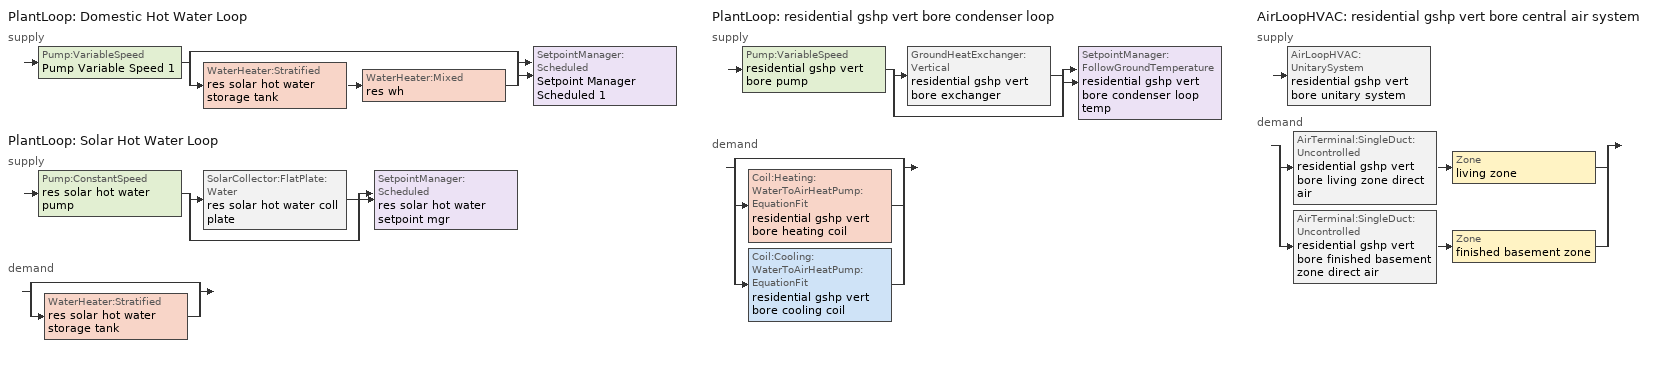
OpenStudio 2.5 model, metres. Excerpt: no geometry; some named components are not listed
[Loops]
PlantLoop 'Domestic Hot Water Loop'
 supply: Pump:VariableSpeed 'Pump Variable Speed 1' > split
  | bypass
  | WaterHeater:Stratified 'res solar hot water storage tank' > WaterHeater:Mixed 'res wh'
  join > SetpointManager:Scheduled 'Setpoint Manager Scheduled 1'
PlantLoop 'Solar Hot Water Loop'
 supply: Pump:ConstantSpeed 'res solar hot water pump' > split
  | SolarCollector:FlatPlate:Water 'res solar hot water coll plate'
  | bypass
  join > SetpointManager:Scheduled 'res solar hot water setpoint mgr'
 demand: split
  | bypass
  | WaterHeater:Stratified 'res solar hot water storage tank'
PlantLoop 'residential gshp vert bore condenser loop'
 supply: Pump:VariableSpeed 'residential gshp vert bore pump' > split
  | GroundHeatExchanger:Vertical 'residential gshp vert bore exchanger'
  | bypass
  join > SetpointManager:FollowGroundTemperature 'residential gshp vert bore condenser loop temp'
 demand: split
  | bypass
  | Coil:Heating:WaterToAirHeatPump:EquationFit 'residential gshp vert bore heating coil'
  | Coil:Cooling:WaterToAirHeatPump:EquationFit 'residential gshp vert bore cooling coil'
AirLoopHVAC 'residential gshp vert bore central air system'
 supply: AirLoopHVAC:UnitarySystem 'residential gshp vert bore unitary system'
 demand: split
  | AirTerminal:SingleDuct:Uncontrolled 'residential gshp vert bore living zone direct air' > Zone 'living zone'
  | AirTerminal:SingleDuct:Uncontrolled 'residential gshp vert bore finished basement zone direct air' > Zone 'finished basement zone'
[Sizing:Zone] Zone Cooling Design Supply Air Temperature Input Method=SupplyAirTemperature; Zone Cooling Design Supply Air Temperature {C}=14; Zone Cooling Design Supply Air Temperature Difference {deltaC}=11.11; Zone Heating Design Supply Air Temperature Input Method=SupplyAirTemperature; Zone Heating Design Supply Air Temperature {C}=40; Zone Heating Design Supply Air Temperature Difference {deltaC}=11.11; Zone Cooling Design Supply Air Humidity Ratio {kg-H2O/kg-air}=0.0085; Zone Heating Design Supply Air Humidity Ratio {kg-H2O/kg-air}=0.008; Cooling Design Air Flow Method=DesignDay; Heating Design Air Flow Method=DesignDay; Account for Dedicated Outdoor Air System=No; Dedicated Outdoor Air System Control Strategy=NeutralSupplyAir; Dedicated Outdoor Air Low Setpoint Temperature for Design {C}=autosize; Dedicated Outdoor Air High Setpoint Temperature for Design {C}=autosize
living zone; garage zone; unfinished attic zone; finished basement zone; res ds_1 ret air zone
[Zone equipment]
living zone: residential gshp vert bore living zone direct air
finished basement zone: residential gshp vert bore finished basement zone direct air
[PlantLoop]
Name | Glycol Concentration | Maximum Loop Flow Rate {m3/s} | Plant Loop Volume {m3} | Load Distribution Scheme | Fluid Type | Maximum Loop Temperature {C} | Minimum Loop Temperature {C} | Minimum Loop Flow Rate {m3/s} | Plant Equipment Operation Heating Load Schedule
Domestic Hot Water Loop | 0 | 0.01 | 0.003 | Optimal
Solar Hot Water Loop | 50 |  | Autocalculate | Optimal | PropyleneGlycol | 100 | 0 | 0 | Always On Discrete
residential gshp vert bore condenser loop | 30 | 0.000757082 | Autocalculate | SequentialLoad | Water | 48.88889 | 1.66667 | 0
[Sizing:Plant] Loop Design Temperature Difference {deltaC}=5.55556; Sizing Option=NonCoincident; Zone Timesteps in Averaging Window=1; Coincident Sizing Factor Mode=None
Name | Loop Type | Design Loop Exit Temperature {C}
Domestic Hot Water Loop; Solar Hot Water Loop | Heating | 51.6667
residential gshp vert bore condenser loop | Condenser | 29.4444
[Pump:VariableSpeed] Fraction of Motor Inefficiencies to Fluid Stream=0; Coefficient 1 of the Part Load Performance Curve=0; Coefficient 2 of the Part Load Performance Curve=1; Coefficient 3 of the Part Load Performance Curve=0; Coefficient 4 of the Part Load Performance Curve=0; Pump Control Type=Intermittent; Skin Loss Radiative Fraction=0.5; Design Power Sizing Method=PowerPerFlowPerPressure; Design Electric Power per Unit Flow Rate {W/(m3/s)}=348701.1; Design Shaft Power per Unit Flow Rate per Unit Head {W-s/m3-Pa}=1.28205; Design Minimum Flow Rate Fraction=0
Name | Rated Flow Rate {m3/s} | Rated Pump Head {Pa} | Rated Power Consumption {W} | Motor Efficiency | Minimum Flow Rate {m3/s}
Pump Variable Speed 1 | 0.01 | 1 | 0 | 1
residential gshp vert bore pump | 0.000757082 | 149460 |  | 0.462 | 0
[SetpointManager:Scheduled] Control Variable=Temperature; Schedule=dhw temp
Setpoint Manager Scheduled 1; res solar hot water setpoint mgr
[WaterHeater:Mixed]
res wh: Tank Volume {m3}=0.00378541; Setpoint Temperature Schedule=WH Setpoint Temp; Deadband Temperature Difference {deltaC}=0; Maximum Temperature Limit {C}=99; Heater Control Type=Modulate; Heater Maximum Capacity {W}=2.93071e+10; Heater Minimum Capacity {W}=0; Heater Fuel Type=Electricity; Heater Thermal Efficiency=0.7544; Off Cycle Parasitic Fuel Consumption Rate {W}=0; Off Cycle Parasitic Fuel Type=Electricity; Off Cycle Parasitic Heat Fraction to Tank=0; On Cycle Parasitic Fuel Consumption Rate {W}=0; On Cycle Parasitic Fuel Type=Electricity; On Cycle Parasitic Heat Fraction to Tank=0; Ambient Temperature Indicator=ThermalZone; Ambient Temperature Thermal Zone=finished basement zone; Off Cycle Loss Coefficient to Ambient Temperature {W/K}=0; Off Cycle Loss Fraction to Thermal Zone=1; On Cycle Loss Coefficient to Ambient Temperature {W/K}=0; On Cycle Loss Fraction to Thermal Zone=1; Use Side Effectiveness=1; Source Side Effectiveness=1; Use Side Design Flow Rate {m3/s}=autosize; Source Side Design Flow Rate {m3/s}=autosize; Indirect Water Heating Recovery Time {hr}=1.5; Source Side Flow Control Mode=IndirectHeatPrimarySetpoint
[Pump:ConstantSpeed]
res solar hot water pump: Rated Flow Rate {m3/s}=5.68724e-05; Rated Pump Head {Pa}=90000; Rated Power Consumption {W}=32; Motor Efficiency=0.3; Fraction of Motor Inefficiencies to Fluid Stream=0.2; Pump Control Type=Intermittent; Design Power Sizing Method=PowerPerFlowPerPressure; Design Electric Power per Unit Flow Rate {W/(m3/s)}=348701.1; Design Shaft Power per Unit Flow Rate per Unit Head {W-s/m3-Pa}=1.28205
[SolarCollector:FlatPlate:Water]
res solar hot water coll plate: SolarCollectorPerformance=res solar hot water coll perf; Surface=res solar hot water shading surface; Maximum Flow Rate {m3/s}=5.68724e-05
[SolarCollectorPerformance:FlatPlate]
res solar hot water coll perf: Gross Area {m2}=3.71612; Test Fluid=Water; Test Flow Rate {m3/s}=5.68724e-05; Test Correlation Type=Inlet; Coefficient 1 of Efficiency Equation=0.77; Coefficient 2 of Efficiency Equation {W/m2-K}=-4.50265; Coefficient 2 of Incident Angle Modifier=-0.1; Coefficient 3 of Incident Angle Modifier=-0.0055
[WaterHeater:Stratified]
res solar hot water storage tank: Tank Volume {m3}=0.227125; Tank Height {m}=0.114628; Tank Shape=VerticalCylinder; Tank Perimeter {m}=0.120038; Maximum Temperature Limit {C}=99; Heater Priority Control=MasterSlave; Heater 1 Setpoint Temperature Schedule=WH Setpoint Temp; Heater 1 Deadband Temperature Difference {deltaC}=2; Heater 1 Capacity {W}=0; Heater 1 Height {m}=0; Heater 2 Setpoint Temperature Schedule=WH Setpoint Temp; Heater 2 Deadband Temperature Difference {deltaC}=5; Heater 2 Capacity {W}=0; Heater 2 Height {m}=0; Heater Fuel Type=Electricity; Heater Thermal Efficiency=1; Off Cycle Parasitic Fuel Consumption Rate {W}=10; Off Cycle Parasitic Fuel Type=Electricity; Off Cycle Parasitic Heat Fraction to Tank=0; Off Cycle Parasitic Height {m}=0; On Cycle Parasitic Fuel Consumption Rate {W}=10; On Cycle Parasitic Fuel Type=Electricity; On Cycle Parasitic Heat Fraction to Tank=0; On Cycle Parasitic Height {m}=0; Ambient Temperature Indicator=ThermalZone; Ambient Temperature Thermal Zone=living zone; Uniform Skin Loss Coefficient per Unit Area to Ambient Temperature {W/m2-K}=0.5678; Skin Loss Fraction to Zone=1; Off Cycle Flue Loss Coefficient to Ambient Temperature {W/K}=0; Off Cycle Flue Loss Fraction to Zone=1; Use Side Effectiveness=1; Use Side Inlet Height {m}=0; Use Side Outlet Height {m}=0.114628; Source Side Effectiveness=0.7; Source Side Inlet Height {m}=0.0382094; Source Side Outlet Height {m}=0; Inlet Mode=Fixed; Use Side Design Flow Rate {m3/s}=autosize; Source Side Design Flow Rate {m3/s}=5.68724e-05; Indirect Water Heating Recovery Time {hr}=1.5; Number of Nodes=8; Additional Destratification Conductivity {W/m-K}=0; Node 1 Additional Loss Coefficient {W/m2-K}=0; Node 2 Additional Loss Coefficient {W/m2-K}=0; Node 3 Additional Loss Coefficient {W/m2-K}=0; Node 4 Additional Loss Coefficient {W/m2-K}=0; Node 5 Additional Loss Coefficient {W/m2-K}=0; Node 6 Additional Loss Coefficient {W/m2-K}=0; Node 7 Additional Loss Coefficient {W/m2-K}=0; Node 8 Additional Loss Coefficient {W/m2-K}=0; Node 9 Additional Loss Coefficient {W/m2-K}=0; Node 10 Additional Loss Coefficient {W/m2-K}=0; Node 11 Additional Loss Coefficient {W/m2-K}=0; Node 12 Additional Loss Coefficient {W/m2-K}=0; Source Side Flow Control Mode=IndirectHeatPrimarySetpoint
[AvailabilityManager:DifferentialThermostat]
res solar hot water useful energy: Temperature Difference On Limit {deltaC}=0; Temperature Difference Off Limit {deltaC}=0
[SetpointManager:FollowGroundTemperature]
residential gshp vert bore condenser loop temp: Control Variable=Temperature; Offset Temperature Difference {deltaC}=0; Maximum Setpoint Temperature {C}=48.88889; Minimum Setpoint Temperature {C}=1.66667
[Coil:Heating:WaterToAirHeatPump:EquationFit]
residential gshp vert bore heating coil: Rated Air Flow Rate {m3/s}=0.893181; Rated Water Flow Rate {m3/s}=0.000757082; Rated Heating Capacity {W}=17584.3; Rated Heating Coefficient of Performance {W/W}=3.64475; Heating Capacity Coefficient 1=-5.21544; Heating Capacity Coefficient 2=-1.07399; Heating Capacity Coefficient 3=7.59731; Heating Capacity Coefficient 4=0; Heating Capacity Coefficient 5=0; Heating Power Consumption Coefficient 1=-11.0778; Heating Power Consumption Coefficient 2=10.2338; Heating Power Consumption Coefficient 3=1.52933; Heating Power Consumption Coefficient 4=0; Heating Power Consumption Coefficient 5=0
[Coil:Heating:Electric]
residential gshp vert bore supp heater: Availability Schedule=residential heating season; Efficiency=1; Nominal Capacity {W}=29307.1
[Coil:Cooling:WaterToAirHeatPump:EquationFit]
residential gshp vert bore cooling coil: Rated Air Flow Rate {m3/s}=1.18975; Rated Water Flow Rate {m3/s}=0.000757082; Rated Total Cooling Capacity {W}=17584.3; Rated Sensible Cooling Capacity {W}=12871.7; Rated Cooling Coefficient of Performance {W/W}=5.35551; Total Cooling Capacity Coefficient 1=-3.91606; Total Cooling Capacity Coefficient 2=7.04294; Total Cooling Capacity Coefficient 3=-2.27059; Total Cooling Capacity Coefficient 4=0; Total Cooling Capacity Coefficient 5=0; Sensible Cooling Capacity Coefficient 1=26.7839; Sensible Cooling Capacity Coefficient 2=0; Sensible Cooling Capacity Coefficient 3=-23.8324; Sensible Cooling Capacity Coefficient 4=-1.11574; Sensible Cooling Capacity Coefficient 5=0; Sensible Cooling Capacity Coefficient 6=0; Cooling Power Consumption Coefficient 1=-6.23374; Cooling Power Consumption Coefficient 2=1.6101; Cooling Power Consumption Coefficient 3=5.31708; Cooling Power Consumption Coefficient 4=0; Cooling Power Consumption Coefficient 5=0; Nominal Time for Condensate Removal to Begin {s}=1000; Ratio of Initial Moisture Evaporation Rate and Steady State Latent Capacity=1.5
[Fan:OnOff]
residential gshp vert bore living zone supply fan: Availability Schedule=Always On Discrete; Fan Efficiency=0.117562; Pressure Rise {Pa}=124.55; Maximum Flow Rate {m3/s}=1.18975; Motor Efficiency=1; Motor In Airstream Fraction=1; Fan Power Ratio Function of Speed Ratio Curve=Fan On Off Power Curve; Fan Efficiency Ratio Function of Speed Ratio Curve=Fan On Off Efficiency Curve
[AirLoopHVAC:UnitarySystem]
residential gshp vert bore unitary system: Control Type=Load; Controlling Zone or Thermostat Location=living zone; Dehumidification Control Type=None; Availability Schedule=Always On Discrete; Supply Fan=residential gshp vert bore living zone supply fan; Fan Placement=BlowThrough; Supply Air Fan Operating Mode Schedule=Always Off Discrete; Heating Coil=residential gshp vert bore heating coil; DX Heating Coil Sizing Ratio=1; Cooling Coil=residential gshp vert bore cooling coil; Use DOAS DX Cooling Coil=No; DOAS DX Cooling Coil Leaving Minimum Air Temperature {C}=2; Latent Load Control=SensibleOnlyLoadControl; Supplemental Heating Coil=residential gshp vert bore supp heater; Supply Air Flow Rate Method During Cooling Operation=SupplyAirFlowRate; Supply Air Flow Rate During Cooling Operation {m3/s}=1.18975; Supply Air Flow Rate Method During Heating Operation=SupplyAirFlowRate; Supply Air Flow Rate During Heating Operation {m3/s}=0.893181; Supply Air Flow Rate When No Cooling or Heating is Required {m3/s}=0; Maximum Supply Air Temperature {C}=76.6667; Maximum Outdoor Dry-Bulb Temperature for Supplemental Heater Operation {C}=4.44444; Maximum Cycling Rate {cycles/hr}=2.5; Heat Pump Time Constant {s}=60; Fraction of On-Cycle Power Use=0.01; Heat Pump Fan Delay Time {s}=60; Ancilliary On-Cycle Electric Power {W}=0; Ancilliary Off-Cycle Electric Power {W}=0
[AirLoopHVAC]
residential gshp vert bore central air system: Availability Schedule=Always On Discrete; Design Supply Air Flow Rate {m3/s}=1.18975
[Sizing:System]
residential gshp vert bore central air system: Type of Load to Size On=Sensible; Design Outdoor Air Flow Rate {m3/s}=Autosize; Minimum System Air Flow Ratio=0.3; Preheat Design Temperature {C}=7; Preheat Design Humidity Ratio {kg-H2O/kg-Air}=0.008; Precool Design Temperature {C}=12.8; Precool Design Humidity Ratio {kg-H2O/kg-Air}=0.008; Central Cooling Design Supply Air Temperature {C}=12.8; Central Heating Design Supply Air Temperature {C}=16.7; Sizing Option=NonCoincident; 100% Outdoor Air in Cooling=Yes; 100% Outdoor Air in Heating=Yes; Central Cooling Design Supply Air Humidity Ratio {kg-H2O/kg-Air}=0.0085; Central Heating Design Supply Air Humidity Ratio {kg-H2O/kg-Air}=0.008; Cooling Design Air Flow Method=DesignDay; Cooling Design Air Flow Rate {m3/s}=0; Heating Design Air Flow Method=DesignDay; Heating Design Air Flow Rate {m3/s}=0; System Outdoor Air Method=ZoneSum; Zone Maximum Outdoor Air Fraction=1; Cooling Supply Air Flow Rate Per Floor Area {m3/s-m2}=0.00996765; Cooling Fraction of Autosized Cooling Supply Air Flow Rate=1; Cooling Supply Air Flow Rate Per Unit Cooling Capacity {m3/s-W}=3.94755e-05; Heating Supply Air Flow Rate Per Floor Area {m3/s-m2}=0.00996765; Heating Fraction of Autosized Heating Supply Air Flow Rate=1; Heating Fraction of Autosized Cooling Supply Air Flow Rate=1; Heating Supply Air Flow Rate Per Unit Heating Capacity {m3/s-W}=3.15882e-05; Cooling Design Capacity Method=CoolingDesignCapacity; Cooling Design Capacity {W}=autosize; Cooling Design Capacity Per Floor Area {W/m2}=234.7; Fraction of Autosized Cooling Design Capacity=1; Heating Design Capacity Method=HeatingDesignCapacity; Heating Design Capacity {W}=autosize; Heating Design Capacity Per Floor Area {W/m2}=157; Fraction of Autosized Heating Design Capacity=1; Central Cooling Capacity Control Method=OnOff
[AirTerminal:SingleDuct:Uncontrolled] Availability Schedule=Always On Discrete
Name | Maximum Air Flow Rate {m3/s}
residential gshp vert bore living zone direct air | 1.17785
residential gshp vert bore finished basement zone direct air | 0.0118975
[ElectricEquipment:Definition] Design Level Calculation Method=EquipmentLevel; Design Level {W}=0; Fraction Latent=0; Fraction Radiant=0; Fraction Lost=1
res infil_1 house fan; res infil_1 range fan; res infil_1 bath fan
[OtherEquipment:Definition] Design Level Calculation Method=EquipmentLevel; Design Level {W}=0
res ds_1 sup s lk to lv equip; res ds_1 sup lat lk to lv equip; res ds_1 sup d cn to lv equip; res ds_1 sup d cn to ah equip; res ds_1 ret d cn to pl equip; res ds_1 ret d cn to ah equip; res ds_1 sup s lk to ah equip; res ds_1 sup lat lk to ah equip; res ds_1 ret s lk equip; res ds_1 ret lat lk equip
[EnergyManagementSystem:Sensor]
Name | Output Variable or Output Meter | Output Variable or Output Meter Index Key
res_nv_pb_s | Site Outdoor Air Barometric Pressure
res_af_vw_s | Site Wind Speed
res_nv_wt_s | Site Outdoor Air Humidity Ratio
res_af_1_tin_s | Zone Mean Air Temperature | living zone
res_af_1_tt_s | Zone Outdoor Air Drybulb Temperature | living zone
res_nv_1_nva_s | Schedule Value | res nv_1 avail schedule
res_nv_1_sp_s | Schedule Value | res nv_1 temp schedule
res_ds_1_win_s | Zone Mean Air Humidity Ratio | living zone
res_ds_1_ah_mfr_s | System Node Mass Flow Rate | Node 53
res_ds_1_fan_rtf_s | Fan Runtime Fraction | residential gshp vert bore living zone supply fan
res_ds_1_ah_vfr_s | System Node Current Density Volume Flow Rate | Node 53
res_ds_1_ah_tt_s | System Node Temperature | Node 53
res_ds_1_ra_t_s | System Node Temperature | Node 56
res_ds_1_ah_wt_s | System Node Humidity Ratio | Node 53
res_ds_1_ra_w_s | System Node Humidity Ratio | Node 56
res_ds_1_ah_t_s | Zone Air Temperature | finished basement zone
res_ds_1_ah_w_s | Zone Mean Air Humidity Ratio | finished basement zone
res_infil_1_range_sch_s | Schedule Value | res mv_1 range exhaust schedule
res_infil_1_bath_sch_s | Schedule Value | res mv_1 bath exhaust schedule
res_infil_1_wh_sch_s | Schedule Value | Always On Discrete
[EnergyManagementSystem:Actuator]
Name | Actuated Component | Actuated Component Type | Actuated Component Control Type
res_nv_1_flow_act | res nv_1 flow | Zone Infiltration | Air Exchange Flow Rate
res_ds_1_sup_s_lk_to_lv_equip_act | res ds_1 sup s lk to lv equip | OtherEquipment | Power Level
res_ds_1_sup_lat_lk_to_lv_equip_act | res ds_1 sup lat lk to lv equip | OtherEquipment | Power Level
res_ds_1_sup_d_cn_to_lv_equip_act | res ds_1 sup d cn to lv equip | OtherEquipment | Power Level
res_ds_1_sup_d_cn_to_ah_equip_act | res ds_1 sup d cn to ah equip | OtherEquipment | Power Level
res_ds_1_ret_d_cn_to_pl_equip_act | res ds_1 ret d cn to pl equip | OtherEquipment | Power Level
res_ds_1_ret_d_cn_to_ah_equip_act | res ds_1 ret d cn to ah equip | OtherEquipment | Power Level
res_ds_1_sup_s_lk_to_ah_equip_act | res ds_1 sup s lk to ah equip | OtherEquipment | Power Level
res_ds_1_sup_lat_lk_to_ah_equip_act | res ds_1 sup lat lk to ah equip | OtherEquipment | Power Level
res_ds_1_ret_s_lk_equip_act | res ds_1 ret s lk equip | OtherEquipment | Power Level
res_ds_1_ret_lat_lk_equip_act | res ds_1 ret lat lk equip | OtherEquipment | Power Level
res_ds_1_ah_to_liv_mix_act | res ds_1 ah to liv mix | ZoneMixing | Air Exchange Flow Rate
res_ds_1_liv_to_ah_mix_act | res ds_1 liv to ah mix | ZoneMixing | Air Exchange Flow Rate
res_infil_1_house_fan_act | res infil_1 house fan | ElectricEquipment | Electric Power Level
res_infil_1_range_fan_act | res infil_1 range fan | ElectricEquipment | Electric Power Level
res_infil_1_bath_fan_act | res infil_1 bath fan | ElectricEquipment | Electric Power Level
res_infil_1_flow_act | res infil_1 flow | Zone Infiltration | Air Exchange Flow Rate
[EnergyManagementSystem:Program]
res_nv_1_program: Set Tdiff = res_af_1_tin_s-res_af_1_tt_s; Set dT = (@Abs Tdiff); Set pt = (@RhFnTdbWPb res_af_1_tt_s res_nv_wt_s res_nv_pb_s); Set NVA = 11442.900388651562; Set Cs = 0.00017926040778923255; Set Cw = 8.70903777141566e-05; Set MNV = 3.8963980910592118; Set MHR = 0.0115; Set MRH = 0.7; Set temp1 = (res_nv_1_nva_s*NVA); Set SGNV = temp1*((((Cs*dT)+(Cw*(res_af_vw_s^2)))^0.5)/1000); If (res_nv_wt_s<MHR) && (pt<MRH) && (res_af_1_tin_s>res_nv_1_sp_s); Set temp2 = (res_af_1_tin_s-res_nv_1_sp_s); Set NVadj1 = temp2/(res_af_1_tin_s-res_af_1_tt_s); Set NVadj2 = (@Min NVadj1 1); Set NVadj3 = (@Max NVadj2 0); Set NVadj = SGNV*NVadj3; Set res_nv_1_flow_act = (@Min NVadj MNV); Else; Set res_nv_1_flow_act = 0; EndIf
res_ds_1_program: Set res_ds_1_ah_mfr = res_ds_1_ah_mfr_s; Set res_ds_1_fan_rtf = res_ds_1_fan_rtf_s; Set res_ds_1_ah_vfr = res_ds_1_ah_vfr_s; Set res_ds_1_ah_tt = res_ds_1_ah_tt_s; Set res_ds_1_ah_wt = res_ds_1_ah_wt_s; Set res_ds_1_ra_t = res_ds_1_ra_t_s; Set res_ds_1_ra_w = res_ds_1_ra_w_s; Set res_ds_1_ah_t = res_ds_1_ah_t_s; Set res_ds_1_ah_w = res_ds_1_ah_w_s; Run res_ds_1_lk_subrout; Set res_ds_1_sup_s_lk_to_lv_equip_act = res_ds_1_sup_s_lk_to_lv; Set res_ds_1_sup_lat_lk_to_lv_equip_act = res_ds_1_sup_lat_lk_to_lv; Set res_ds_1_sup_d_cn_to_lv_equip_act = res_ds_1_sup_d_cn_to_lv; Set res_ds_1_sup_d_cn_to_ah_equip_act = res_ds_1_sup_d_cn_to_ah; Set res_ds_1_sup_s_lk_to_ah_equip_act = res_ds_1_sup_s_lk_to_ah; Set res_ds_1_sup_lat_lk_to_ah_equip_act = res_ds_1_sup_lat_lk_to_ah; Set res_ds_1_ret_s_lk_equip_act = res_ds_1_ret_s_lk; Set res_ds_1_ret_lat_lk_equip_act = res_ds_1_ret_lat_lk; Set res_ds_1_ret_d_cn_to_pl_equip_act = res_ds_1_ret_d_cn_to_pl; Set res_ds_1_ret_d_cn_to_ah_equip_act = res_ds_1_ret_d_cn_to_ah; Set res_ds_1_liv_to_ah_mix_act = res_ds_1_ah_to_liv; Set res_ds_1_liv_to_ah_mix_act = res_ds_1_liv_to_ah
res_infil_1_program: Set p_m = 0.14; Set p_s = 0.22; Set s_m = 270; Set s_s = 370; Set z_m = 9.99744; Set z_s = 4.8768; Set f_t = (((s_m/z_m)^p_m)*((z_s/s_s)^p_s)); Set Tdiff = res_af_1_tin_s-res_af_1_tt_s; Set dT = @Abs Tdiff; Set c = 0.1078; Set Cs = 0.0749; Set Cw = 0.1406; Set n = 0.67; Set sft = (f_t*0.5); Set temp1 = ((c*Cw)*((sft*res_af_vw_s)^(2*n)))^2; Set Qn = (((c*Cs*(dT^n))^2)+temp1)^0.5; Set Tdiff = res_af_1_tin_s-res_af_1_tt_s; Set dT = @Abs Tdiff; Set QWHV = res_infil_1_wh_sch_s*0.0389; Set Qrange = res_infil_1_range_sch_s*0.0472; Set Qdryer = 0.0; Set Qbath = res_infil_1_bath_sch_s*0.0708; Set QhpwhOut = 0; Set QhpwhIn = 0; Set QductsOut = res_ds_1_lk_ret_fan_equiv; Set QductsIn = res_ds_1_lk_sup_fan_equiv; Set Qout = QWHV+Qrange+Qbath+Qdryer+QhpwhOut+QductsOut; Set Qin = QhpwhIn+QductsIn; Set Qu = (@Abs (Qout-Qin)); Set Qb = (@Min Qout Qin); Set faneff_wh = 0.9438948864000002; Set res_infil_1_house_fan_act = (QWHV*300)/faneff_wh; Set faneff_sp = 0.4719474432000001; Set res_infil_1_range_fan_act = (Qrange*300)/faneff_sp; Set res_infil_1_bath_fan_act = (Qbath*300)/faneff_sp; Set Q_acctd_for_elsewhere = QhpwhOut+QhpwhIn+QductsOut+QductsIn; Set res_infil_1_flow_act = (((Qu^2)+(Qn^2))^0.5)-Q_acctd_for_elsewhere; Set res_infil_1_flow_act = (@Max res_infil_1_flow_act 0)
[AirLoopHVAC:ReturnPlenum]
Air Loop HVAC Return Plenum 1: ThermalZone=res ds_1 ret air zone
[EnergyManagementSystem:Subroutine]
res_ds_1_lk_subrout: Set f_sup = 0.13696338696303695; Set f_ret = 0.10009990009990012; Set f_OA = 1.0e-06; Set oafrate = f_OA * res_ds_1_ah_vfr; Set suplkfrate = f_sup * res_ds_1_ah_vfr; Set retlkfrate = f_ret * res_ds_1_ah_vfr; Set res_ds_1_ah_to_liv = (@Abs (suplkfrate-retlkfrate-oafrate)); Set res_ds_1_liv_to_ah = 0; Set res_ds_1_lk_sup_fan_equiv = 0; Set res_ds_1_lk_ret_fan_equiv = oafrate; If res_ds_1_ah_mfr>0; Set h_SA = (@HFnTdbW res_ds_1_ah_tt res_ds_1_ah_wt); Set h_AHZone = (@HFnTdbW res_ds_1_ah_t res_ds_1_ah_w); Set h_RA = (@HFnTdbW res_ds_1_ra_t res_ds_1_ra_w); Set h_fg = (@HfgAirFnWTdb res_ds_1_ah_wt res_ds_1_ah_tt); Set SALeakageQtot = f_sup * res_ds_1_ah_mfr*(h_RA - h_SA); Set temp1 = h_fg*(res_ds_1_ra_w-res_ds_1_ah_wt); Set res_ds_1_sup_lat_lk_to_lv = f_sup*res_ds_1_ah_mfr*temp1; Set res_ds_1_sup_s_lk_to_lv = SALeakageQtot-res_ds_1_sup_lat_lk_to_lv; Set eTm = (res_ds_1_fan_rtf/(res_ds_1_ah_mfr*1006.0))*181.522; Set eTm = 0-eTm; If eTm <= -20; Set tsup = res_ds_1_ah_t; Else; Set temp4 = res_ds_1_ah_t; Set tsup = temp4+((res_ds_1_ah_tt-res_ds_1_ah_t)*(@Exp eTm)); EndIf; Set temp5 = tsup-res_ds_1_ah_tt; Set res_ds_1_sup_d_cn_to_lv = res_ds_1_ah_mfr*1006.0*temp5; Set res_ds_1_sup_d_cn_to_ah = 0-res_ds_1_sup_d_cn_to_lv; Set eTm = (res_ds_1_fan_rtf/(res_ds_1_ah_mfr*1006.0))*223.412; Set eTm = 0-eTm; If eTm <= -20; Set tret = res_ds_1_ah_t; Else; Set temp6 = res_ds_1_ah_t; Set tret = temp6+((res_ds_1_ra_t-res_ds_1_ah_t)*(@Exp eTm)); EndIf; Set temp7 = tret-res_ds_1_ra_t; Set res_ds_1_ret_d_cn_to_pl = res_ds_1_ah_mfr*1006.0*temp7; Set res_ds_1_ret_d_cn_to_ah = 0-res_ds_1_ret_d_cn_to_pl; Set res_ds_1_ret_lat_lk = 0; Set temp2 = (res_ds_1_ah_t-res_ds_1_ra_t); Set res_ds_1_ret_s_lk = f_ret*res_ds_1_ah_mfr*1006.0*temp2; Set QtotLeakToAHZn = f_sup*res_ds_1_ah_mfr*(h_SA-h_AHZone); Set temp3 = (res_ds_1_ah_wt-res_ds_1_ah_w); Set res_ds_1_sup_lat_lk_to_ah = f_sup*res_ds_1_ah_mfr*h_fg*temp3; Set res_ds_1_sup_s_lk_to_ah = QtotLeakToAHZn-res_ds_1_sup_lat_lk_to_ah; Else; Set res_ds_1_sup_lat_lk_to_lv = 0; Set res_ds_1_sup_s_lk_to_lv = 0; Set res_ds_1_sup_d_cn_to_lv = 0; Set res_ds_1_sup_d_cn_to_ah = 0; Set res_ds_1_ret_d_cn_to_pl = 0; Set res_ds_1_ret_d_cn_to_ah = 0; Set res_ds_1_ret_lat_lk = 0; Set res_ds_1_ret_s_lk = 0; Set res_ds_1_sup_lat_lk_to_ah = 0; Set res_ds_1_sup_s_lk_to_ah = 0; EndIf
[EnergyManagementSystem:ProgramCallingManager]
res af_1 program calling manager: BeginTimestepBeforePredictor; res_infil_1_program; res_nv_1_program
res ds_1 program calling manager: EndOfSystemTimestepAfterHVACReporting; res_ds_1_program
[Schedule:Ruleset]
Name | Default Day Schedule
residential heating season | Schedule Day 4
res nv_1 temp schedule | Schedule Day 12
res nv_1 avail schedule | Schedule Day 13
res mv_1 range exhaust schedule | Schedule Day 14
res mv_1 bath exhaust schedule | Schedule Day 15
[Schedule:Day]
Schedule Day 4; Schedule Day 12; Schedule Day 13; Schedule Day 14; Schedule Day 15: 24, 0, 0
residential heating season allday1; residential heating season allday2; residential heating season allday3; residential heating season allday4; residential heating season allday5; residential heating season allday6; residential heating season allday7; residential heating season allday8; residential heating season allday9; residential heating season allday10; residential heating season allday11; residential heating season allday12; res nv_1 availability schedule allday1 on; res nv_1 availability schedule allday1 on 1; res nv_1 availability schedule allday1 on 2; res nv_1 availability schedule allday1 on 3; res nv_1 availability schedule allday1 on 4; res nv_1 availability schedule allday1 on 5; res nv_1 availability schedule allday1 on 6; res nv_1 availability schedule allday1 on 7; res nv_1 availability schedule allday1 on 8; res nv_1 availability schedule allday1 on 9; res nv_1 availability schedule allday1 on 10; res nv_1 availability schedule allday1 on 11: 1, 0, 1, 2, 0, 1, 3, 0, 1, 4, 0, 1, 5, 0, 1, 6, 0, 1, 7, 0, 1, 8, 0, 1, 9, 0, 1, 10, 0, 1, 11, 0, 1, 12, 0, 1, 13, 0, 1, 14, 0, 1, 15, 0, 1, 16, 0, 1, 17, 0, 1, 18, 0, 1, 19, 0, 1, 20, 0, 1, 21, 0, 1, 22, 0, 1, 23, 0, 1, 24, 0, 1
res nv_1 temp schedule allday1; res nv_1 temp schedule allday2; res nv_1 temp schedule allday3; res nv_1 temp schedule allday4; res nv_1 temp schedule allday11; res nv_1 temp schedule allday12: 1, 0, 23.8889, 2, 0, 23.8889, 3, 0, 23.8889, 4, 0, 23.8889, 5, 0, 23.8889, 6, 0, 23.8889, 7, 0, 23.8889, 8, 0, 23.8889, 9, 0, 23.8889, 10, 0, 23.8889, 11, 0, 23.8889, 12, 0, 23.8889, 13, 0, 23.8889, 14, 0, 23.8889, 15, 0, 23.8889, 16, 0, 23.8889, 17, 0, 23.8889, 18, 0, 23.8889, 19, 0, 23.8889, 20, 0, 23.8889, 21, 0, 23.8889, 22, 0, 23.8889, 23, 0, 23.8889, 24, 0, 23.8889
res nv_1 temp schedule allday5; res nv_1 temp schedule allday6; res nv_1 temp schedule allday7; res nv_1 temp schedule allday8; res nv_1 temp schedule allday9; res nv_1 temp schedule allday10: 1, 0, 22.2222, 2, 0, 22.2222, 3, 0, 22.2222, 4, 0, 22.2222, 5, 0, 22.2222, 6, 0, 22.2222, 7, 0, 22.2222, 8, 0, 22.2222, 9, 0, 22.2222, 10, 0, 22.2222, 11, 0, 22.2222, 12, 0, 22.2222, 13, 0, 22.2222, 14, 0, 22.2222, 15, 0, 22.2222, 16, 0, 22.2222, 17, 0, 22.2222, 18, 0, 22.2222, 19, 0, 22.2222, 20, 0, 22.2222, 21, 0, 22.2222, 22, 0, 22.2222, 23, 0, 22.2222, 24, 0, 22.2222
res mv_1 range exhaust schedule allday1; res mv_1 range exhaust schedule allday2; res mv_1 range exhaust schedule allday3; res mv_1 range exhaust schedule allday4; res mv_1 range exhaust schedule allday5; res mv_1 range exhaust schedule allday6; res mv_1 range exhaust schedule allday7; res mv_1 range exhaust schedule allday8; res mv_1 range exhaust schedule allday9; res mv_1 range exhaust schedule allday10; res mv_1 range exhaust schedule allday11; res mv_1 range exhaust schedule allday12: 1, 0, 0, 2, 0, 0, 3, 0, 0, 4, 0, 0, 5, 0, 0, 6, 0, 0, 7, 0, 0, 8, 0, 0, 9, 0, 0, 10, 0, 0, 11, 0, 0, 12, 0, 0, 13, 0, 0, 14, 0, 0, 15, 0, 0, 16, 0, 1, 17, 0, 0, 18, 0, 0, 19, 0, 0, 20, 0, 0, 21, 0, 0, 22, 0, 0, 23, 0, 0, 24, 0, 0
res mv_1 bath exhaust schedule allday1; res mv_1 bath exhaust schedule allday2; res mv_1 bath exhaust schedule allday3; res mv_1 bath exhaust schedule allday4; res mv_1 bath exhaust schedule allday5; res mv_1 bath exhaust schedule allday6; res mv_1 bath exhaust schedule allday7; res mv_1 bath exhaust schedule allday8; res mv_1 bath exhaust schedule allday9; res mv_1 bath exhaust schedule allday10; res mv_1 bath exhaust schedule allday11; res mv_1 bath exhaust schedule allday12: 1, 0, 0, 2, 0, 0, 3, 0, 0, 4, 0, 0, 5, 0, 1, 6, 0, 0, 7, 0, 0, 8, 0, 0, 9, 0, 0, 10, 0, 0, 11, 0, 0, 12, 0, 0, 13, 0, 0, 14, 0, 0, 15, 0, 0, 16, 0, 0, 17, 0, 0, 18, 0, 0, 19, 0, 0, 20, 0, 0, 21, 0, 0, 22, 0, 0, 23, 0, 0, 24, 0, 0
[Schedule:Rule] Apply Monday=Yes; Apply Wednesday=Yes; Apply Friday=Yes; Date Specification Type=DateRange; Start Day=1
Name | Schedule Ruleset | Rule Order | Day Schedule | Apply Sunday | Apply Tuesday | Apply Thursday | Apply Saturday | Start Month | End Month | End Day
residential heating season allday ruleset1 | residential heating season | 11 | residential heating season allday1 | Yes | Yes | Yes | Yes | 1 | 1 | 31
residential heating season allday ruleset2 | residential heating season | 10 | residential heating season allday2 | Yes | Yes | Yes | Yes | 2 | 2 | 28
residential heating season allday ruleset3 | residential heating season | 9 | residential heating season allday3 | Yes | Yes | Yes | Yes | 3 | 3 | 31
residential heating season allday ruleset4 | residential heating season | 8 | residential heating season allday4 | Yes | Yes | Yes | Yes | 4 | 4 | 30
residential heating season allday ruleset5 | residential heating season | 7 | residential heating season allday5 | Yes | Yes | Yes | Yes | 5 | 5 | 31
residential heating season allday ruleset6 | residential heating season | 6 | residential heating season allday6 | Yes | Yes | Yes | Yes | 6 | 6 | 30
residential heating season allday ruleset7 | residential heating season | 5 | residential heating season allday7 | Yes | Yes | Yes | Yes | 7 | 7 | 31
residential heating season allday ruleset8 | residential heating season | 4 | residential heating season allday8 | Yes | Yes | Yes | Yes | 8 | 8 | 31
residential heating season allday ruleset9 | residential heating season | 3 | residential heating season allday9 | Yes | Yes | Yes | Yes | 9 | 9 | 30
residential heating season allday ruleset10 | residential heating season | 2 | residential heating season allday10 | Yes | Yes | Yes | Yes | 10 | 10 | 31
residential heating season allday ruleset11 | residential heating season | 1 | residential heating season allday11 | Yes | Yes | Yes | Yes | 11 | 11 | 30
residential heating season allday ruleset12 | residential heating season | 0 | residential heating season allday12 | Yes | Yes | Yes | Yes | 12 | 12 | 31
res nv_1 temp schedule allday ruleset1 | res nv_1 temp schedule | 11 | res nv_1 temp schedule allday1 | Yes | Yes | Yes | Yes | 1 | 1 | 31
res nv_1 temp schedule allday ruleset2 | res nv_1 temp schedule | 10 | res nv_1 temp schedule allday2 | Yes | Yes | Yes | Yes | 2 | 2 | 28
res nv_1 temp schedule allday ruleset3 | res nv_1 temp schedule | 9 | res nv_1 temp schedule allday3 | Yes | Yes | Yes | Yes | 3 | 3 | 31
res nv_1 temp schedule allday ruleset4 | res nv_1 temp schedule | 8 | res nv_1 temp schedule allday4 | Yes | Yes | Yes | Yes | 4 | 4 | 30
res nv_1 temp schedule allday ruleset5 | res nv_1 temp schedule | 7 | res nv_1 temp schedule allday5 | Yes | Yes | Yes | Yes | 5 | 5 | 31
res nv_1 temp schedule allday ruleset6 | res nv_1 temp schedule | 6 | res nv_1 temp schedule allday6 | Yes | Yes | Yes | Yes | 6 | 6 | 30
res nv_1 temp schedule allday ruleset7 | res nv_1 temp schedule | 5 | res nv_1 temp schedule allday7 | Yes | Yes | Yes | Yes | 7 | 7 | 31
res nv_1 temp schedule allday ruleset8 | res nv_1 temp schedule | 4 | res nv_1 temp schedule allday8 | Yes | Yes | Yes | Yes | 8 | 8 | 31
res nv_1 temp schedule allday ruleset9 | res nv_1 temp schedule | 3 | res nv_1 temp schedule allday9 | Yes | Yes | Yes | Yes | 9 | 9 | 30
res nv_1 temp schedule allday ruleset10 | res nv_1 temp schedule | 2 | res nv_1 temp schedule allday10 | Yes | Yes | Yes | Yes | 10 | 10 | 31
res nv_1 temp schedule allday ruleset11 | res nv_1 temp schedule | 1 | res nv_1 temp schedule allday11 | Yes | Yes | Yes | Yes | 11 | 11 | 30
res nv_1 temp schedule allday ruleset12 | res nv_1 temp schedule | 0 | res nv_1 temp schedule allday12 | Yes | Yes | Yes | Yes | 12 | 12 | 31
res nv_1 availability schedule allday ruleset1 on | res nv_1 avail schedule | 11 | res nv_1 availability schedule allday1 on |  |  |  |  | 1 | 1 | 31
res nv_1 availability schedule allday ruleset2 on | res nv_1 avail schedule | 10 | res nv_1 availability schedule allday1 on 1 |  |  |  |  | 2 | 2 | 28
res nv_1 availability schedule allday ruleset3 on | res nv_1 avail schedule | 9 | res nv_1 availability schedule allday1 on 2 |  |  |  |  | 3 | 3 | 31
res nv_1 availability schedule allday ruleset4 on | res nv_1 avail schedule | 8 | res nv_1 availability schedule allday1 on 3 |  |  |  |  | 4 | 4 | 30
res nv_1 availability schedule allday ruleset5 on | res nv_1 avail schedule | 7 | res nv_1 availability schedule allday1 on 4 |  |  |  |  | 5 | 5 | 31
res nv_1 availability schedule allday ruleset6 on | res nv_1 avail schedule | 6 | res nv_1 availability schedule allday1 on 5 |  |  |  |  | 6 | 6 | 30
res nv_1 availability schedule allday ruleset7 on | res nv_1 avail schedule | 5 | res nv_1 availability schedule allday1 on 6 |  |  |  |  | 7 | 7 | 31
res nv_1 availability schedule allday ruleset8 on | res nv_1 avail schedule | 4 | res nv_1 availability schedule allday1 on 7 |  |  |  |  | 8 | 8 | 31
res nv_1 availability schedule allday ruleset9 on | res nv_1 avail schedule | 3 | res nv_1 availability schedule allday1 on 8 |  |  |  |  | 9 | 9 | 30
res nv_1 availability schedule allday ruleset10 on | res nv_1 avail schedule | 2 | res nv_1 availability schedule allday1 on 9 |  |  |  |  | 10 | 10 | 31
res nv_1 availability schedule allday ruleset11 on | res nv_1 avail schedule | 1 | res nv_1 availability schedule allday1 on 10 |  |  |  |  | 11 | 11 | 30
res nv_1 availability schedule allday ruleset12 on | res nv_1 avail schedule | 0 | res nv_1 availability schedule allday1 on 11 |  |  |  |  | 12 | 12 | 31
res mv_1 range exhaust schedule allday ruleset1 | res mv_1 range exhaust schedule | 11 | res mv_1 range exhaust schedule allday1 | Yes | Yes | Yes | Yes | 1 | 1 | 31
res mv_1 range exhaust schedule allday ruleset2 | res mv_1 range exhaust schedule | 10 | res mv_1 range exhaust schedule allday2 | Yes | Yes | Yes | Yes | 2 | 2 | 28
res mv_1 range exhaust schedule allday ruleset3 | res mv_1 range exhaust schedule | 9 | res mv_1 range exhaust schedule allday3 | Yes | Yes | Yes | Yes | 3 | 3 | 31
res mv_1 range exhaust schedule allday ruleset4 | res mv_1 range exhaust schedule | 8 | res mv_1 range exhaust schedule allday4 | Yes | Yes | Yes | Yes | 4 | 4 | 30
res mv_1 range exhaust schedule allday ruleset5 | res mv_1 range exhaust schedule | 7 | res mv_1 range exhaust schedule allday5 | Yes | Yes | Yes | Yes | 5 | 5 | 31
res mv_1 range exhaust schedule allday ruleset6 | res mv_1 range exhaust schedule | 6 | res mv_1 range exhaust schedule allday6 | Yes | Yes | Yes | Yes | 6 | 6 | 30
res mv_1 range exhaust schedule allday ruleset7 | res mv_1 range exhaust schedule | 5 | res mv_1 range exhaust schedule allday7 | Yes | Yes | Yes | Yes | 7 | 7 | 31
res mv_1 range exhaust schedule allday ruleset8 | res mv_1 range exhaust schedule | 4 | res mv_1 range exhaust schedule allday8 | Yes | Yes | Yes | Yes | 8 | 8 | 31
res mv_1 range exhaust schedule allday ruleset9 | res mv_1 range exhaust schedule | 3 | res mv_1 range exhaust schedule allday9 | Yes | Yes | Yes | Yes | 9 | 9 | 30
res mv_1 range exhaust schedule allday ruleset10 | res mv_1 range exhaust schedule | 2 | res mv_1 range exhaust schedule allday10 | Yes | Yes | Yes | Yes | 10 | 10 | 31
res mv_1 range exhaust schedule allday ruleset11 | res mv_1 range exhaust schedule | 1 | res mv_1 range exhaust schedule allday11 | Yes | Yes | Yes | Yes | 11 | 11 | 30
res mv_1 range exhaust schedule allday ruleset12 | res mv_1 range exhaust schedule | 0 | res mv_1 range exhaust schedule allday12 | Yes | Yes | Yes | Yes | 12 | 12 | 31
res mv_1 bath exhaust schedule allday ruleset1 | res mv_1 bath exhaust schedule | 11 | res mv_1 bath exhaust schedule allday1 | Yes | Yes | Yes | Yes | 1 | 1 | 31
res mv_1 bath exhaust schedule allday ruleset2 | res mv_1 bath exhaust schedule | 10 | res mv_1 bath exhaust schedule allday2 | Yes | Yes | Yes | Yes | 2 | 2 | 28
res mv_1 bath exhaust schedule allday ruleset3 | res mv_1 bath exhaust schedule | 9 | res mv_1 bath exhaust schedule allday3 | Yes | Yes | Yes | Yes | 3 | 3 | 31
res mv_1 bath exhaust schedule allday ruleset4 | res mv_1 bath exhaust schedule | 8 | res mv_1 bath exhaust schedule allday4 | Yes | Yes | Yes | Yes | 4 | 4 | 30
res mv_1 bath exhaust schedule allday ruleset5 | res mv_1 bath exhaust schedule | 7 | res mv_1 bath exhaust schedule allday5 | Yes | Yes | Yes | Yes | 5 | 5 | 31
res mv_1 bath exhaust schedule allday ruleset6 | res mv_1 bath exhaust schedule | 6 | res mv_1 bath exhaust schedule allday6 | Yes | Yes | Yes | Yes | 6 | 6 | 30
res mv_1 bath exhaust schedule allday ruleset7 | res mv_1 bath exhaust schedule | 5 | res mv_1 bath exhaust schedule allday7 | Yes | Yes | Yes | Yes | 7 | 7 | 31
res mv_1 bath exhaust schedule allday ruleset8 | res mv_1 bath exhaust schedule | 4 | res mv_1 bath exhaust schedule allday8 | Yes | Yes | Yes | Yes | 8 | 8 | 31
res mv_1 bath exhaust schedule allday ruleset9 | res mv_1 bath exhaust schedule | 3 | res mv_1 bath exhaust schedule allday9 | Yes | Yes | Yes | Yes | 9 | 9 | 30
res mv_1 bath exhaust schedule allday ruleset10 | res mv_1 bath exhaust schedule | 2 | res mv_1 bath exhaust schedule allday10 | Yes | Yes | Yes | Yes | 10 | 10 | 31
res mv_1 bath exhaust schedule allday ruleset11 | res mv_1 bath exhaust schedule | 1 | res mv_1 bath exhaust schedule allday11 | Yes | Yes | Yes | Yes | 11 | 11 | 30
res mv_1 bath exhaust schedule allday ruleset12 | res mv_1 bath exhaust schedule | 0 | res mv_1 bath exhaust schedule allday12 | Yes | Yes | Yes | Yes | 12 | 12 | 31
[Schedule:Constant]
Name | Value
dhw temp; WH Setpoint Temp | 51.6667
Always On Discrete | 1
Always Off Discrete | 0
[Curve:Exponent]
Fan On Off Power Curve: Coefficient1 Constant=1; Coefficient2 Constant=0; Coefficient3 Constant=0; Minimum Value of x=0; Maximum Value of x=1
[Curve:Cubic]
Fan On Off Efficiency Curve: Coefficient1 Constant=1; Coefficient2 x=0; Coefficient3 x**2=0; Coefficient4 x**3=0; Minimum Value of x=0; Maximum Value of x=1
